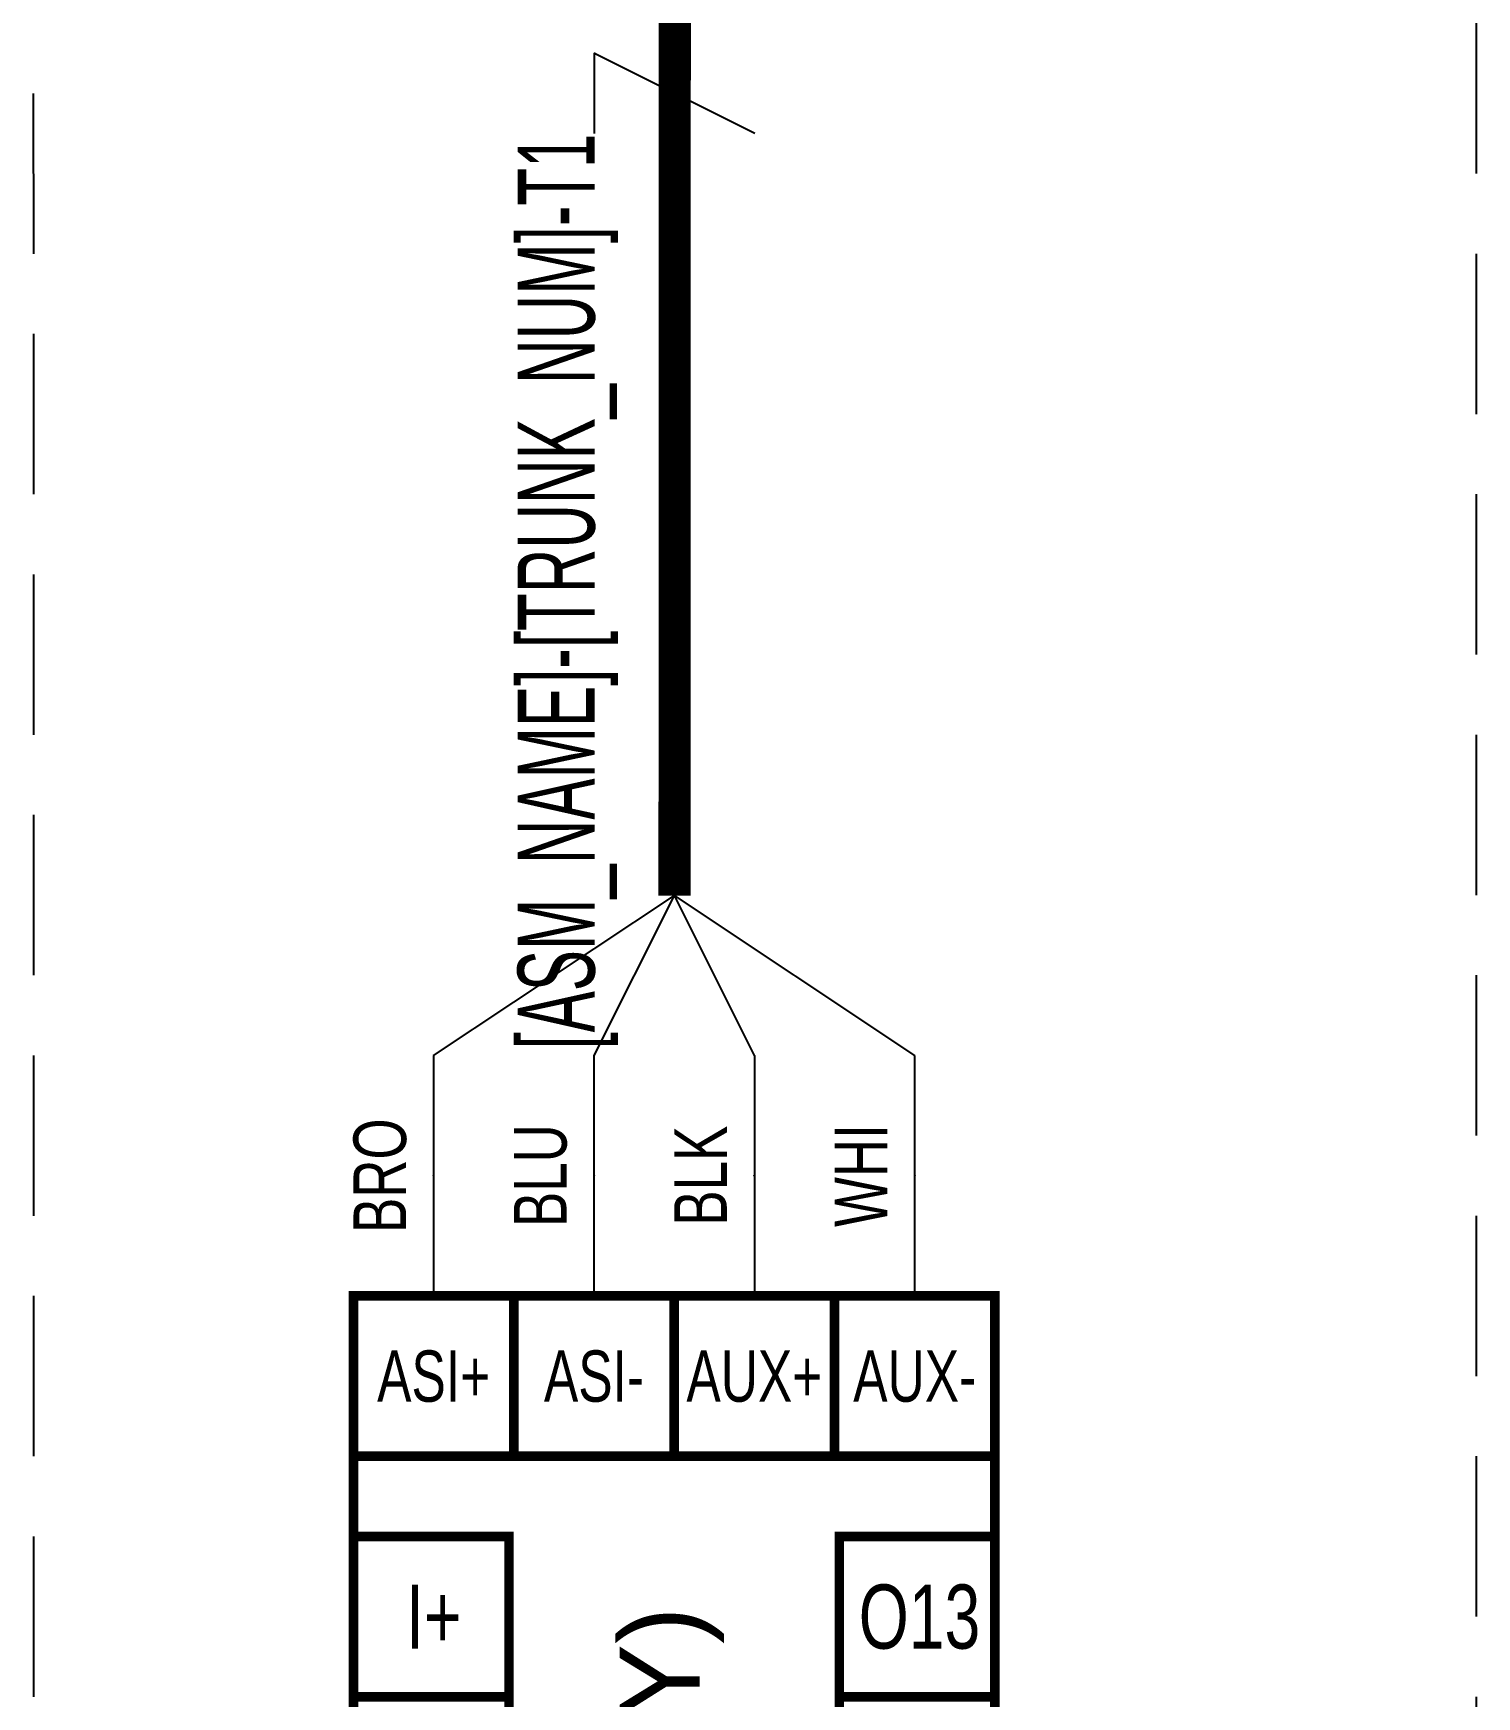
# Model space of a CAD drawing. Header units: inches. Extents: x -0.63 to 1.63, y -9.25 to 0.25.
# Drawn here: x -0.625 to 1.625, y -4.5 to -1.906 of the extents above; entities that cross this region are included whole.
import ezdxf
from ezdxf.enums import TextEntityAlignment as Align

# ---------------------------------------------------------------- set-up
doc = ezdxf.new("R2010")
doc.units = ezdxf.units.IN
doc.header["$MEASUREMENT"] = 0
doc.linetypes.add('DASHED2', pattern=[0.375, 0.25, -0.125])
for name, color, linetype in [('BELDEN', 7, 'Continuous'), ('LOC', 8, 'Continuous'), ('RA_SYMS', 7, 'Continuous'), ('RA_WIRENO', 3, 'Continuous'), ('WIRENO', 72, 'Continuous'), ('zentity', 7, 'Continuous')]:
    doc.layers.add(name, color=color, linetype=linetype)
doc.styles.add('CIM_WD', font='txt')
doc.styles.get("Standard").update_dxf_attribs({"font": 'arial.ttf'})

# ---------------------------------------------------------------- blocks, each defined once
blk = doc.blocks.new('WD_WNH')
blk.add_circle((0, 0), 0.0002)
at = {"linetype": 'Continuous', "style": 'CIM_WD', "width": 0.75}
blk.add_attdef('WIRENO', text='', height=0.12, dxfattribs=at).set_placement((0, 0.0625), align=Align.CENTER)
blk = doc.blocks.new('VBA-4E4A-KE5-ZEJQ_R')
at = {"const_width": 0.015}
for points in [[(0, -4.625), (0, 0.5), (1, 0.5), (1, -4.625)], [(0, 0.5), (0.25, 0.5), (0.25, 0.25), (0, 0.25)], [(0.25, 0.5), (0.5, 0.5), (0.5, 0.25), (0.25, 0.25)], [(0.5, 0.5), (0.75, 0.5), (0.75, 0.25), (0.5, 0.25)], [(0.75, 0.5), (1, 0.5), (1, 0.25), (0.75, 0.25)], [(0, 0.125), (0.2425, 0.125), (0.2425, -0.125), (0, -0.125)], [(0.7575, 0.125), (1, 0.125), (1, -0.125), (0.7575, -0.125)], [(0, -0.125), (0.2425, -0.125), (0.2425, -0.375), (0, -0.375)], [(0.7575, -0.125), (1, -0.125), (1, -0.375), (0.7575, -0.375)]]:
    blk.add_lwpolyline(points, close=True, dxfattribs=at)
at = {"layer": 'RA_WIRENO'}
ref = blk.add_blockref('WD_WNH', (0.125, 0.25), dxfattribs=at)
ref.add_attrib('WIRENO', 'ASI+', dxfattribs={"linetype": 'Continuous', "height": 0.08, "style": 'CIM_WD', "width": 0.75}).set_placement((0.125, 0.375), align=Align.MIDDLE_CENTER)
ref = blk.add_blockref('WD_WNH', (0.375, 0.25), dxfattribs=at)
ref.add_attrib('WIRENO', 'ASI-', dxfattribs={"linetype": 'Continuous', "height": 0.08, "style": 'CIM_WD', "width": 0.75}).set_placement((0.375, 0.375), align=Align.MIDDLE_CENTER)
ref = blk.add_blockref('WD_WNH', (0.625, 0.25), dxfattribs=at)
ref.add_attrib('WIRENO', 'AUX+', dxfattribs={"linetype": 'Continuous', "height": 0.08, "style": 'CIM_WD', "width": 0.75}).set_placement((0.625, 0.375), align=Align.MIDDLE_CENTER)
ref = blk.add_blockref('WD_WNH', (0.875, 0.25), dxfattribs=at)
ref.add_attrib('WIRENO', 'AUX-', dxfattribs={"linetype": 'Continuous', "height": 0.08, "style": 'CIM_WD', "width": 0.75}).set_placement((0.875, 0.375), align=Align.MIDDLE_CENTER)
ref = blk.add_blockref('WD_WNH', (0.125, -0.125), dxfattribs=at)
ref.add_attrib('WIRENO', 'I+', dxfattribs={"linetype": 'Continuous', "height": 0.1, "style": 'CIM_WD', "width": 0.75}).set_placement((0.125, 0), align=Align.MIDDLE_CENTER)
ref = blk.add_blockref('WD_WNH', (0.8825, -0.125), dxfattribs=at)
ref.add_attrib('WIRENO', 'O13', dxfattribs={"linetype": 'Continuous', "height": 0.1, "style": 'CIM_WD', "width": 0.75}).set_placement((0.8825, 0), align=Align.MIDDLE_CENTER)
at = {"style": 'CIM_WD'}
blk.add_attdef('NODE', text='', height=0.125, dxfattribs=at).set_placement((0.7225, -4.4613), align=Align.MIDDLE_CENTER)
at = {"layer": 'RA_SYMS', "insert": (0.4962, -2.0513), "char_height": 0.125, "width": 5.1325, "attachment_point": 5, "rotation": 90}
blk.add_mtext('P&F VBA-4E4A-KE5-ZEJQ/R 4DI/4DO (24VDC/RLY)', dxfattribs=at)
blk = doc.blocks.new('WD_WNH1')
at = {"layer": 'WIRENO'}
for p in [(-0.0625, -0.125), (-0.0625, 0.125)]:
    blk.add_line(p, (0.0625, 0.125), dxfattribs=at)
blk.add_circle((0.0625, 0.125), 0.0002, dxfattribs=at)
at = {"linetype": 'Continuous', "style": 'CIM_WD', "width": 0.75}
blk.add_attdef('WIRENO', text='', height=0.12, dxfattribs=at).set_placement((0.5725, 0.1875), align=Align.CENTER)

msp = doc.modelspace()

# ---------------------------------------------------------------- linework, layer by layer
at = {"layer": 'BELDEN', "const_width": 0.05}
msp.add_lwpolyline([(0.3745, -3.2507), (0.375, -1.875)], dxfattribs=at)
at = {"layer": 'LOC', "linetype": 'DASHED2'}
msp.add_lwpolyline([(1.6248, 0.25), (-0.6252, 0.25), (-0.6248, -9.25), (1.6252, -9.25)], close=True, dxfattribs=at)
at = {"layer": 'zentity', "color": 7}
for p, q in [((-0.001, -3.5), (0.3745, -3.2507)), ((0.249, -3.5), (0.3745, -3.2507)), ((0.749, -3.5), (0.3745, -3.2507)), ((0.499, -3.5), (0.3745, -3.2507)), ((-0.001, -3.5), (-0.001, -3.875)), ((0.249, -3.875), (0.249, -3.5)), ((0.499, -3.5), (0.499, -3.875)), ((0.749, -3.875), (0.749, -3.5))]:
    msp.add_line(p, q, dxfattribs=at)

# ---------------------------------------------------------------- block references
ref = msp.add_blockref('WD_WNH1', (0.375, -2), dxfattribs=dict(rotation=90))
ref.add_attrib('WIRENO', '[ASM_NAME]-[TRUNK_NUM]-T1', dxfattribs={"linetype": 'Continuous', "height": 0.12, "rotation": 90, "style": 'CIM_WD', "width": 0.6}).set_placement((0.25, -2.0625), align=Align.RIGHT)
msp.add_blockref('VBA-4E4A-KE5-ZEJQ_R', (-0.126, -4.375))
at = {"layer": 'RA_WIRENO'}
ref = msp.add_blockref('WD_WNH', (-0.0011, -3.6875), dxfattribs=dict(at, xscale=0.6843548933427543, yscale=0.6843548933427543, zscale=0.6843548933427543, rotation=90))
ref.add_attrib('WIRENO', 'BRO', dxfattribs={"linetype": 'Continuous', "height": 0.08212, "rotation": 90, "style": 'CIM_WD', "width": 0.75}).set_placement((-0.0439, -3.6875), align=Align.CENTER)
ref = msp.add_blockref('WD_WNH', (0.249, -3.6874), dxfattribs=dict(at, xscale=0.6843548933427543, yscale=0.6843548933427543, zscale=0.6843548933427543, rotation=90))
ref.add_attrib('WIRENO', 'BLU', dxfattribs={"linetype": 'Continuous', "height": 0.08212, "rotation": 90, "style": 'CIM_WD', "width": 0.75}).set_placement((0.2063, -3.6874), align=Align.CENTER)
ref = msp.add_blockref('WD_WNH', (0.4989, -3.6875), dxfattribs=dict(at, xscale=0.6843548933427543, yscale=0.6843548933427543, zscale=0.6843548933427543, rotation=90))
ref.add_attrib('WIRENO', 'BLK', dxfattribs={"linetype": 'Continuous', "height": 0.08212, "rotation": 90, "style": 'CIM_WD', "width": 0.75}).set_placement((0.4561, -3.6875), align=Align.CENTER)
ref = msp.add_blockref('WD_WNH', (0.749, -3.6874), dxfattribs=dict(at, xscale=0.6843548933427543, yscale=0.6843548933427543, zscale=0.6843548933427543, rotation=90))
ref.add_attrib('WIRENO', 'WHI', dxfattribs={"linetype": 'Continuous', "height": 0.08212, "rotation": 90, "style": 'CIM_WD', "width": 0.75}).set_placement((0.7063, -3.6874), align=Align.CENTER)

doc.saveas('drawing.dxf')
